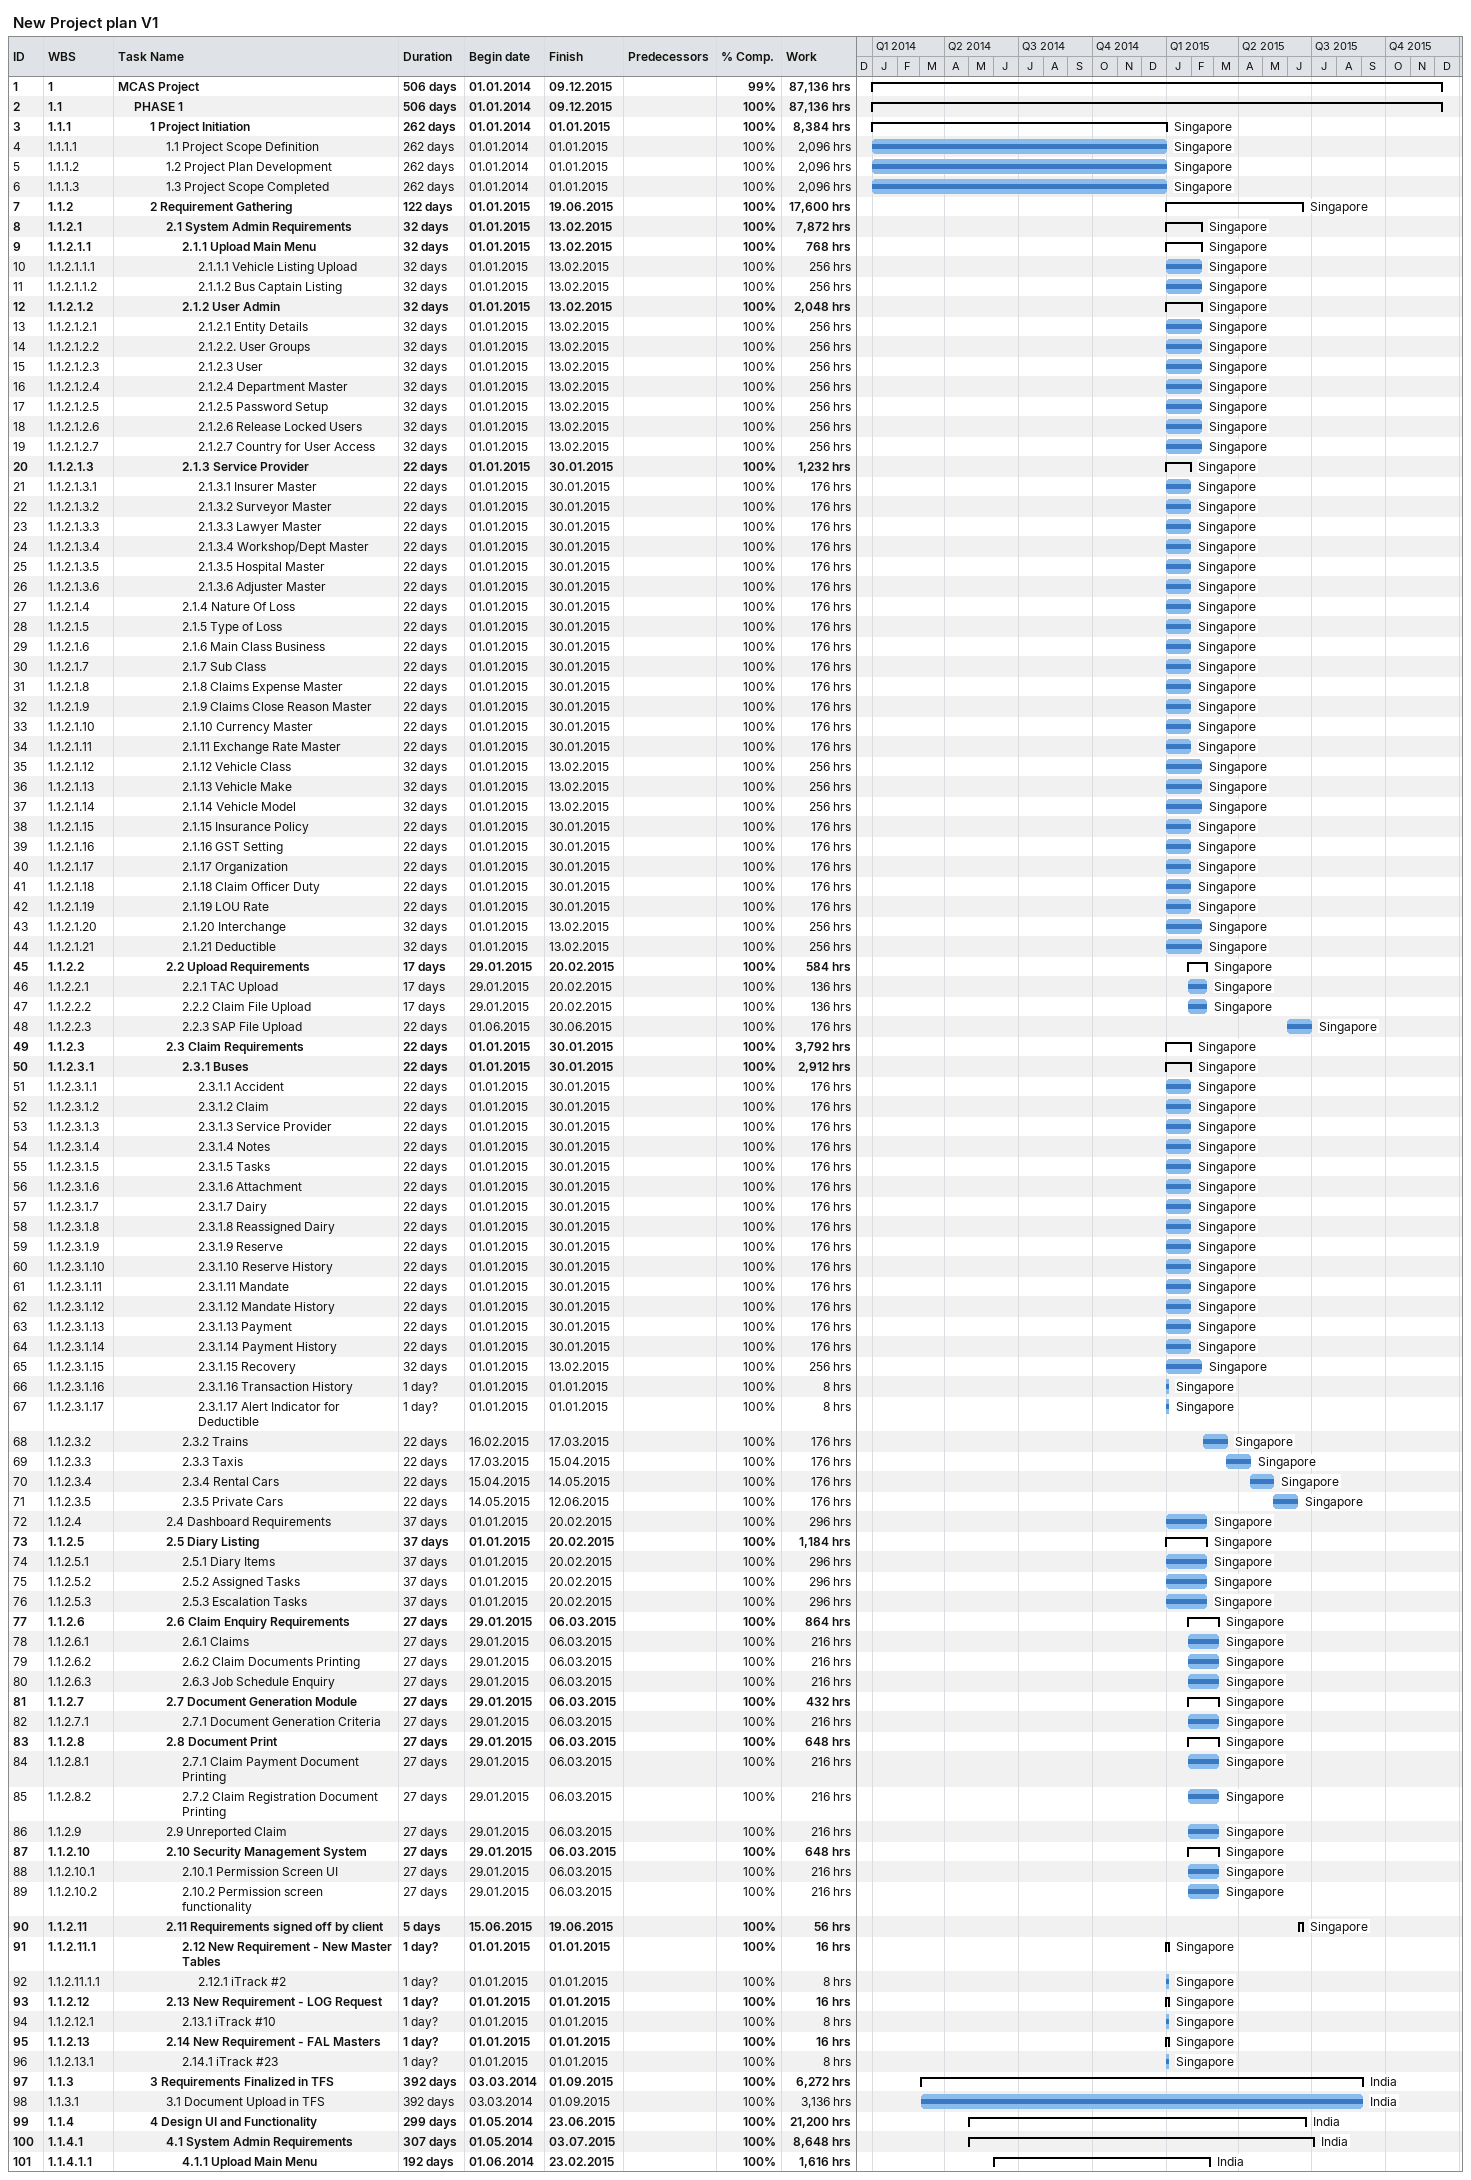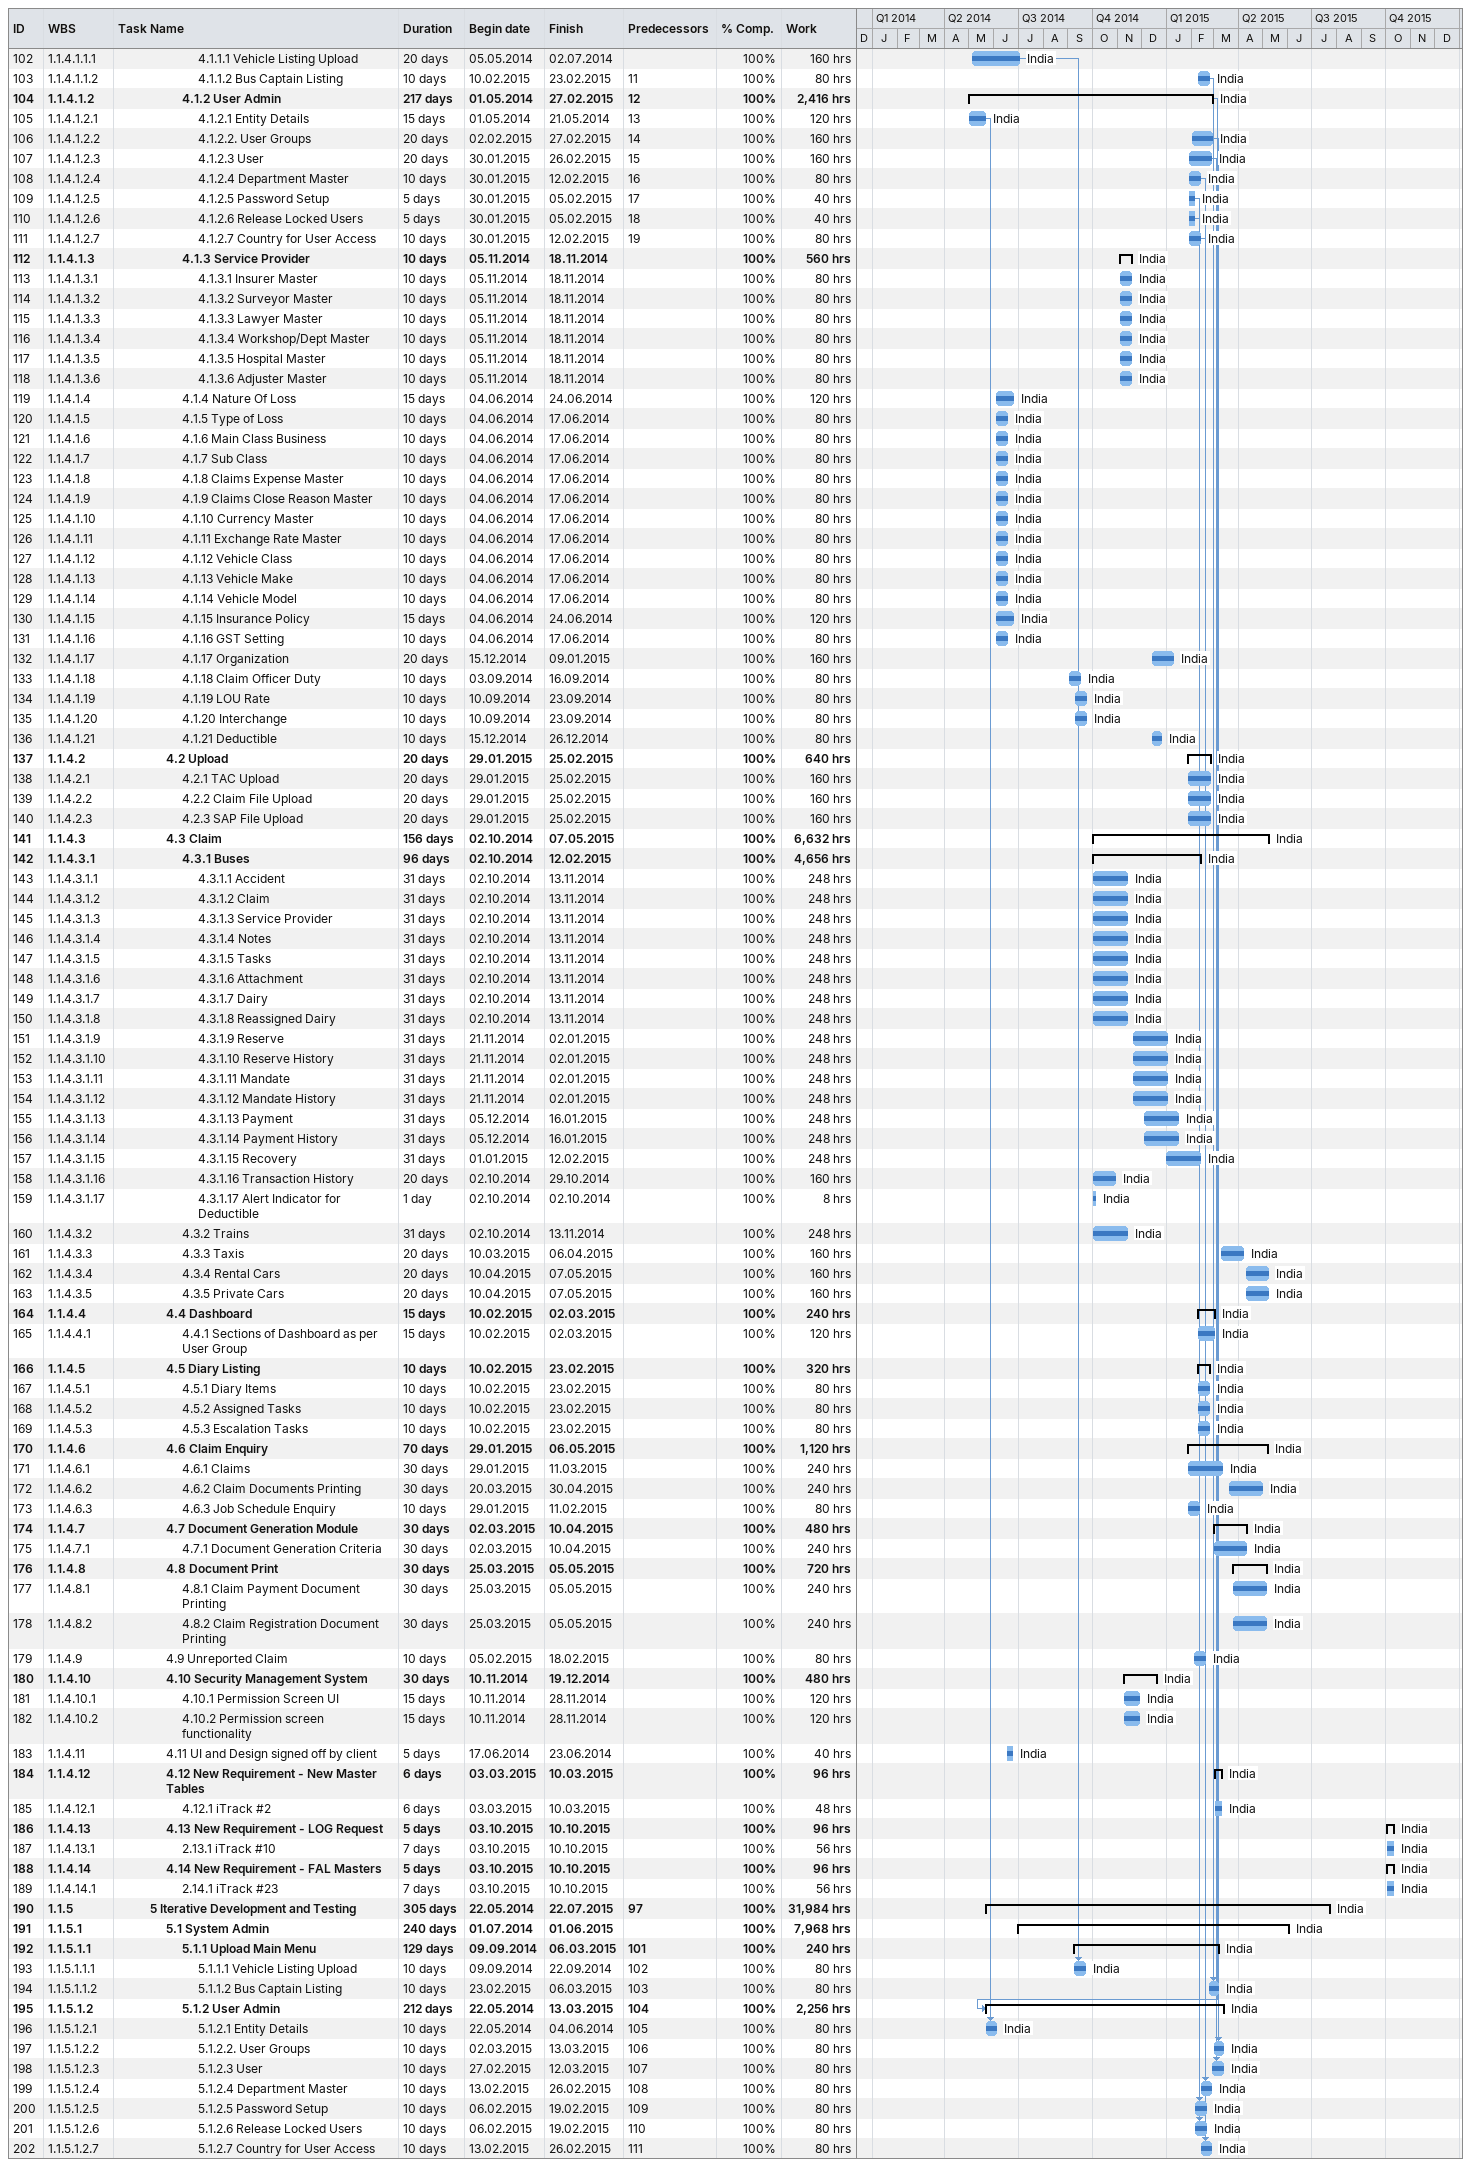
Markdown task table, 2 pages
New Project plan V1

| ID | WBS | Task | Duration | Start | Finish | Predecessors | Resources | % complete | Work (h) |
|---|---|---|---|---|---|---|---|---|---|
| 1 | 1 | **MCAS Project** | 506d | 2014-01-01 | 2015-12-09 |  |  | 99 | 87136 |
| 2 | 1.1 | **PHASE 1** | 506d | 2014-01-01 | 2015-12-09 |  |  | 100 | 87136 |
| 3 | 1.1.1 | **1 Project Initiation** | 262d | 2014-01-01 | 2015-01-01 |  | Singapore | 100 | 8384 |
| 4 | 1.1.1.1 | 1.1 Project Scope Definition | 262d | 2014-01-01 | 2015-01-01 |  | Singapore | 100 | 2096 |
| 5 | 1.1.1.2 | 1.2 Project Plan Development | 262d | 2014-01-01 | 2015-01-01 |  | Singapore | 100 | 2096 |
| 6 | 1.1.1.3 | 1.3 Project Scope Completed | 262d | 2014-01-01 | 2015-01-01 |  | Singapore | 100 | 2096 |
| 7 | 1.1.2 | **2 Requirement Gathering** | 122d | 2015-01-01 | 2015-06-19 |  | Singapore | 100 | 17600 |
| 8 | 1.1.2.1 | **2.1 System Admin Requirements** | 32d | 2015-01-01 | 2015-02-13 |  | Singapore | 100 | 7872 |
| 9 | 1.1.2.1.1 | **2.1.1 Upload Main Menu** | 32d | 2015-01-01 | 2015-02-13 |  | Singapore | 100 | 768 |
| 10 | 1.1.2.1.1.1 | 2.1.1.1 Vehicle Listing Upload | 32d | 2015-01-01 | 2015-02-13 |  | Singapore | 100 | 256 |
| 11 | 1.1.2.1.1.2 | 2.1.1.2 Bus Captain Listing | 32d | 2015-01-01 | 2015-02-13 |  | Singapore | 100 | 256 |
| 12 | 1.1.2.1.2 | **2.1.2 User Admin** | 32d | 2015-01-01 | 2015-02-13 |  | Singapore | 100 | 2048 |
| 13 | 1.1.2.1.2.1 | 2.1.2.1 Entity Details | 32d | 2015-01-01 | 2015-02-13 |  | Singapore | 100 | 256 |
| 14 | 1.1.2.1.2.2 | 2.1.2.2. User Groups | 32d | 2015-01-01 | 2015-02-13 |  | Singapore | 100 | 256 |
| 15 | 1.1.2.1.2.3 | 2.1.2.3 User | 32d | 2015-01-01 | 2015-02-13 |  | Singapore | 100 | 256 |
| 16 | 1.1.2.1.2.4 | 2.1.2.4 Department Master | 32d | 2015-01-01 | 2015-02-13 |  | Singapore | 100 | 256 |
| 17 | 1.1.2.1.2.5 | 2.1.2.5 Password Setup | 32d | 2015-01-01 | 2015-02-13 |  | Singapore | 100 | 256 |
| 18 | 1.1.2.1.2.6 | 2.1.2.6 Release Locked Users | 32d | 2015-01-01 | 2015-02-13 |  | Singapore | 100 | 256 |
| 19 | 1.1.2.1.2.7 | 2.1.2.7 Country for User Access | 32d | 2015-01-01 | 2015-02-13 |  | Singapore | 100 | 256 |
| 20 | 1.1.2.1.3 | **2.1.3 Service Provider** | 22d | 2015-01-01 | 2015-01-30 |  | Singapore | 100 | 1232 |
| 21 | 1.1.2.1.3.1 | 2.1.3.1 Insurer Master | 22d | 2015-01-01 | 2015-01-30 |  | Singapore | 100 | 176 |
| 22 | 1.1.2.1.3.2 | 2.1.3.2 Surveyor Master | 22d | 2015-01-01 | 2015-01-30 |  | Singapore | 100 | 176 |
| 23 | 1.1.2.1.3.3 | 2.1.3.3 Lawyer Master | 22d | 2015-01-01 | 2015-01-30 |  | Singapore | 100 | 176 |
| 24 | 1.1.2.1.3.4 | 2.1.3.4 Workshop/Dept Master | 22d | 2015-01-01 | 2015-01-30 |  | Singapore | 100 | 176 |
| 25 | 1.1.2.1.3.5 | 2.1.3.5 Hospital Master | 22d | 2015-01-01 | 2015-01-30 |  | Singapore | 100 | 176 |
| 26 | 1.1.2.1.3.6 | 2.1.3.6 Adjuster Master | 22d | 2015-01-01 | 2015-01-30 |  | Singapore | 100 | 176 |
| 27 | 1.1.2.1.4 | 2.1.4 Nature Of Loss | 22d | 2015-01-01 | 2015-01-30 |  | Singapore | 100 | 176 |
| 28 | 1.1.2.1.5 | 2.1.5 Type of Loss | 22d | 2015-01-01 | 2015-01-30 |  | Singapore | 100 | 176 |
| 29 | 1.1.2.1.6 | 2.1.6 Main Class Business | 22d | 2015-01-01 | 2015-01-30 |  | Singapore | 100 | 176 |
| 30 | 1.1.2.1.7 | 2.1.7 Sub Class | 22d | 2015-01-01 | 2015-01-30 |  | Singapore | 100 | 176 |
| 31 | 1.1.2.1.8 | 2.1.8 Claims Expense Master | 22d | 2015-01-01 | 2015-01-30 |  | Singapore | 100 | 176 |
| 32 | 1.1.2.1.9 | 2.1.9 Claims Close Reason Master | 22d | 2015-01-01 | 2015-01-30 |  | Singapore | 100 | 176 |
| 33 | 1.1.2.1.10 | 2.1.10 Currency Master | 22d | 2015-01-01 | 2015-01-30 |  | Singapore | 100 | 176 |
| 34 | 1.1.2.1.11 | 2.1.11 Exchange Rate Master | 22d | 2015-01-01 | 2015-01-30 |  | Singapore | 100 | 176 |
| 35 | 1.1.2.1.12 | 2.1.12 Vehicle Class | 32d | 2015-01-01 | 2015-02-13 |  | Singapore | 100 | 256 |
| 36 | 1.1.2.1.13 | 2.1.13 Vehicle Make | 32d | 2015-01-01 | 2015-02-13 |  | Singapore | 100 | 256 |
| 37 | 1.1.2.1.14 | 2.1.14 Vehicle Model | 32d | 2015-01-01 | 2015-02-13 |  | Singapore | 100 | 256 |
| 38 | 1.1.2.1.15 | 2.1.15 Insurance Policy | 22d | 2015-01-01 | 2015-01-30 |  | Singapore | 100 | 176 |
| 39 | 1.1.2.1.16 | 2.1.16 GST Setting | 22d | 2015-01-01 | 2015-01-30 |  | Singapore | 100 | 176 |
| 40 | 1.1.2.1.17 | 2.1.17 Organization | 22d | 2015-01-01 | 2015-01-30 |  | Singapore | 100 | 176 |
| 41 | 1.1.2.1.18 | 2.1.18 Claim Officer Duty | 22d | 2015-01-01 | 2015-01-30 |  | Singapore | 100 | 176 |
| 42 | 1.1.2.1.19 | 2.1.19 LOU Rate | 22d | 2015-01-01 | 2015-01-30 |  | Singapore | 100 | 176 |
| 43 | 1.1.2.1.20 | 2.1.20 Interchange | 32d | 2015-01-01 | 2015-02-13 |  | Singapore | 100 | 256 |
| 44 | 1.1.2.1.21 | 2.1.21 Deductible | 32d | 2015-01-01 | 2015-02-13 |  | Singapore | 100 | 256 |
| 45 | 1.1.2.2 | **2.2 Upload Requirements** | 17d | 2015-01-29 | 2015-02-20 |  | Singapore | 100 | 584 |
| 46 | 1.1.2.2.1 | 2.2.1 TAC Upload | 17d | 2015-01-29 | 2015-02-20 |  | Singapore | 100 | 136 |
| 47 | 1.1.2.2.2 | 2.2.2 Claim File Upload | 17d | 2015-01-29 | 2015-02-20 |  | Singapore | 100 | 136 |
| 48 | 1.1.2.2.3 | 2.2.3 SAP File Upload | 22d | 2015-06-01 | 2015-06-30 |  | Singapore | 100 | 176 |
| 49 | 1.1.2.3 | **2.3 Claim Requirements** | 22d | 2015-01-01 | 2015-01-30 |  | Singapore | 100 | 3792 |
| 50 | 1.1.2.3.1 | **2.3.1 Buses** | 22d | 2015-01-01 | 2015-01-30 |  | Singapore | 100 | 2912 |
| 51 | 1.1.2.3.1.1 | 2.3.1.1 Accident | 22d | 2015-01-01 | 2015-01-30 |  | Singapore | 100 | 176 |
| 52 | 1.1.2.3.1.2 | 2.3.1.2 Claim | 22d | 2015-01-01 | 2015-01-30 |  | Singapore | 100 | 176 |
| 53 | 1.1.2.3.1.3 | 2.3.1.3 Service Provider | 22d | 2015-01-01 | 2015-01-30 |  | Singapore | 100 | 176 |
| 54 | 1.1.2.3.1.4 | 2.3.1.4 Notes | 22d | 2015-01-01 | 2015-01-30 |  | Singapore | 100 | 176 |
| 55 | 1.1.2.3.1.5 | 2.3.1.5 Tasks | 22d | 2015-01-01 | 2015-01-30 |  | Singapore | 100 | 176 |
| 56 | 1.1.2.3.1.6 | 2.3.1.6 Attachment | 22d | 2015-01-01 | 2015-01-30 |  | Singapore | 100 | 176 |
| 57 | 1.1.2.3.1.7 | 2.3.1.7 Dairy | 22d | 2015-01-01 | 2015-01-30 |  | Singapore | 100 | 176 |
| 58 | 1.1.2.3.1.8 | 2.3.1.8 Reassigned Dairy | 22d | 2015-01-01 | 2015-01-30 |  | Singapore | 100 | 176 |
| 59 | 1.1.2.3.1.9 | 2.3.1.9 Reserve | 22d | 2015-01-01 | 2015-01-30 |  | Singapore | 100 | 176 |
| 60 | 1.1.2.3.1.10 | 2.3.1.10 Reserve History | 22d | 2015-01-01 | 2015-01-30 |  | Singapore | 100 | 176 |
| 61 | 1.1.2.3.1.11 | 2.3.1.11 Mandate | 22d | 2015-01-01 | 2015-01-30 |  | Singapore | 100 | 176 |
| 62 | 1.1.2.3.1.12 | 2.3.1.12 Mandate History | 22d | 2015-01-01 | 2015-01-30 |  | Singapore | 100 | 176 |
| 63 | 1.1.2.3.1.13 | 2.3.1.13 Payment | 22d | 2015-01-01 | 2015-01-30 |  | Singapore | 100 | 176 |
| 64 | 1.1.2.3.1.14 | 2.3.1.14 Payment History | 22d | 2015-01-01 | 2015-01-30 |  | Singapore | 100 | 176 |
| 65 | 1.1.2.3.1.15 | 2.3.1.15 Recovery | 32d | 2015-01-01 | 2015-02-13 |  | Singapore | 100 | 256 |
| 66 | 1.1.2.3.1.16 | 2.3.1.16 Transaction History | 1d? | 2015-01-01 | 2015-01-01 |  | Singapore | 100 | 8 |
| 67 | 1.1.2.3.1.17 | 2.3.1.17 Alert Indicator for Deductible | 1d? | 2015-01-01 | 2015-01-01 |  | Singapore | 100 | 8 |
| 68 | 1.1.2.3.2 | 2.3.2 Trains | 22d | 2015-02-16 | 2015-03-17 |  | Singapore | 100 | 176 |
| 69 | 1.1.2.3.3 | 2.3.3 Taxis | 22d | 2015-03-17 | 2015-04-15 |  | Singapore | 100 | 176 |
| 70 | 1.1.2.3.4 | 2.3.4 Rental Cars | 22d | 2015-04-15 | 2015-05-14 |  | Singapore | 100 | 176 |
| 71 | 1.1.2.3.5 | 2.3.5 Private Cars | 22d | 2015-05-14 | 2015-06-12 |  | Singapore | 100 | 176 |
| 72 | 1.1.2.4 | 2.4 Dashboard Requirements | 37d | 2015-01-01 | 2015-02-20 |  | Singapore | 100 | 296 |
| 73 | 1.1.2.5 | **2.5 Diary Listing** | 37d | 2015-01-01 | 2015-02-20 |  | Singapore | 100 | 1184 |
| 74 | 1.1.2.5.1 | 2.5.1 Diary Items | 37d | 2015-01-01 | 2015-02-20 |  | Singapore | 100 | 296 |
| 75 | 1.1.2.5.2 | 2.5.2 Assigned Tasks | 37d | 2015-01-01 | 2015-02-20 |  | Singapore | 100 | 296 |
| 76 | 1.1.2.5.3 | 2.5.3 Escalation Tasks | 37d | 2015-01-01 | 2015-02-20 |  | Singapore | 100 | 296 |
| 77 | 1.1.2.6 | **2.6 Claim Enquiry Requirements** | 27d | 2015-01-29 | 2015-03-06 |  | Singapore | 100 | 864 |
| 78 | 1.1.2.6.1 | 2.6.1 Claims | 27d | 2015-01-29 | 2015-03-06 |  | Singapore | 100 | 216 |
| 79 | 1.1.2.6.2 | 2.6.2 Claim Documents Printing | 27d | 2015-01-29 | 2015-03-06 |  | Singapore | 100 | 216 |
| 80 | 1.1.2.6.3 | 2.6.3 Job Schedule Enquiry | 27d | 2015-01-29 | 2015-03-06 |  | Singapore | 100 | 216 |
| 81 | 1.1.2.7 | **2.7 Document Generation Module** | 27d | 2015-01-29 | 2015-03-06 |  | Singapore | 100 | 432 |
| 82 | 1.1.2.7.1 | 2.7.1 Document Generation Criteria | 27d | 2015-01-29 | 2015-03-06 |  | Singapore | 100 | 216 |
| 83 | 1.1.2.8 | **2.8 Document Print** | 27d | 2015-01-29 | 2015-03-06 |  | Singapore | 100 | 648 |
| 84 | 1.1.2.8.1 | 2.7.1 Claim Payment Document Printing | 27d | 2015-01-29 | 2015-03-06 |  | Singapore | 100 | 216 |
| 85 | 1.1.2.8.2 | 2.7.2 Claim Registration Document Printing | 27d | 2015-01-29 | 2015-03-06 |  | Singapore | 100 | 216 |
| 86 | 1.1.2.9 | 2.9 Unreported Claim | 27d | 2015-01-29 | 2015-03-06 |  | Singapore | 100 | 216 |
| 87 | 1.1.2.10 | **2.10 Security Management System** | 27d | 2015-01-29 | 2015-03-06 |  | Singapore | 100 | 648 |
| 88 | 1.1.2.10.1 | 2.10.1 Permission Screen UI | 27d | 2015-01-29 | 2015-03-06 |  | Singapore | 100 | 216 |
| 89 | 1.1.2.10.2 | 2.10.2 Permission screen functionality | 27d | 2015-01-29 | 2015-03-06 |  | Singapore | 100 | 216 |
| 90 | 1.1.2.11 | **2.11 Requirements signed off by client** | 5d | 2015-06-15 | 2015-06-19 |  | Singapore | 100 | 56 |
| 91 | 1.1.2.11.1 | **2.12 New Requirement - New Master Tables** | 1d? | 2015-01-01 | 2015-01-01 |  | Singapore | 100 | 16 |
| 92 | 1.1.2.11.1.1 | 2.12.1 iTrack #2 | 1d? | 2015-01-01 | 2015-01-01 |  | Singapore | 100 | 8 |
| 93 | 1.1.2.12 | **2.13 New Requirement - LOG Request** | 1d? | 2015-01-01 | 2015-01-01 |  | Singapore | 100 | 16 |
| 94 | 1.1.2.12.1 | 2.13.1 iTrack #10 | 1d? | 2015-01-01 | 2015-01-01 |  | Singapore | 100 | 8 |
| 95 | 1.1.2.13 | **2.14 New Requirement - FAL Masters** | 1d? | 2015-01-01 | 2015-01-01 |  | Singapore | 100 | 16 |
| 96 | 1.1.2.13.1 | 2.14.1 iTrack #23 | 1d? | 2015-01-01 | 2015-01-01 |  | Singapore | 100 | 8 |
| 97 | 1.1.3 | **3 Requirements Finalized in TFS** | 392d | 2014-03-03 | 2015-09-01 |  | India | 100 | 6272 |
| 98 | 1.1.3.1 | 3.1 Document Upload in TFS | 392d | 2014-03-03 | 2015-09-01 |  | India | 100 | 3136 |
| 99 | 1.1.4 | **4 Design UI and Functionality** | 299d | 2014-05-01 | 2015-06-23 |  | India | 100 | 21200 |
| 100 | 1.1.4.1 | **4.1 System Admin Requirements** | 307d | 2014-05-01 | 2015-07-03 |  | India | 100 | 8648 |
| 101 | 1.1.4.1.1 | **4.1.1 Upload Main Menu** | 192d | 2014-06-01 | 2015-02-23 |  | India | 100 | 1616 |
| 102 | 1.1.4.1.1.1 | 4.1.1.1 Vehicle Listing Upload | 20d | 2014-05-05 | 2014-07-02 |  | India | 100 | 160 |
| 103 | 1.1.4.1.1.2 | 4.1.1.2 Bus Captain Listing | 10d | 2015-02-10 | 2015-02-23 | 11 | India | 100 | 80 |
| 104 | 1.1.4.1.2 | **4.1.2 User Admin** | 217d | 2014-05-01 | 2015-02-27 | 12 | India | 100 | 2416 |
| 105 | 1.1.4.1.2.1 | 4.1.2.1 Entity Details | 15d | 2014-05-01 | 2014-05-21 | 13 | India | 100 | 120 |
| 106 | 1.1.4.1.2.2 | 4.1.2.2. User Groups | 20d | 2015-02-02 | 2015-02-27 | 14 | India | 100 | 160 |
| 107 | 1.1.4.1.2.3 | 4.1.2.3 User | 20d | 2015-01-30 | 2015-02-26 | 15 | India | 100 | 160 |
| 108 | 1.1.4.1.2.4 | 4.1.2.4 Department Master | 10d | 2015-01-30 | 2015-02-12 | 16 | India | 100 | 80 |
| 109 | 1.1.4.1.2.5 | 4.1.2.5 Password Setup | 5d | 2015-01-30 | 2015-02-05 | 17 | India | 100 | 40 |
| 110 | 1.1.4.1.2.6 | 4.1.2.6 Release Locked Users | 5d | 2015-01-30 | 2015-02-05 | 18 | India | 100 | 40 |
| 111 | 1.1.4.1.2.7 | 4.1.2.7 Country for User Access | 10d | 2015-01-30 | 2015-02-12 | 19 | India | 100 | 80 |
| 112 | 1.1.4.1.3 | **4.1.3 Service Provider** | 10d | 2014-11-05 | 2014-11-18 |  | India | 100 | 560 |
| 113 | 1.1.4.1.3.1 | 4.1.3.1 Insurer Master | 10d | 2014-11-05 | 2014-11-18 |  | India | 100 | 80 |
| 114 | 1.1.4.1.3.2 | 4.1.3.2 Surveyor Master | 10d | 2014-11-05 | 2014-11-18 |  | India | 100 | 80 |
| 115 | 1.1.4.1.3.3 | 4.1.3.3 Lawyer Master | 10d | 2014-11-05 | 2014-11-18 |  | India | 100 | 80 |
| 116 | 1.1.4.1.3.4 | 4.1.3.4 Workshop/Dept Master | 10d | 2014-11-05 | 2014-11-18 |  | India | 100 | 80 |
| 117 | 1.1.4.1.3.5 | 4.1.3.5 Hospital Master | 10d | 2014-11-05 | 2014-11-18 |  | India | 100 | 80 |
| 118 | 1.1.4.1.3.6 | 4.1.3.6 Adjuster Master | 10d | 2014-11-05 | 2014-11-18 |  | India | 100 | 80 |
| 119 | 1.1.4.1.4 | 4.1.4 Nature Of Loss | 15d | 2014-06-04 | 2014-06-24 |  | India | 100 | 120 |
| 120 | 1.1.4.1.5 | 4.1.5 Type of Loss | 10d | 2014-06-04 | 2014-06-17 |  | India | 100 | 80 |
| 121 | 1.1.4.1.6 | 4.1.6 Main Class Business | 10d | 2014-06-04 | 2014-06-17 |  | India | 100 | 80 |
| 122 | 1.1.4.1.7 | 4.1.7 Sub Class | 10d | 2014-06-04 | 2014-06-17 |  | India | 100 | 80 |
| 123 | 1.1.4.1.8 | 4.1.8 Claims Expense Master | 10d | 2014-06-04 | 2014-06-17 |  | India | 100 | 80 |
| 124 | 1.1.4.1.9 | 4.1.9 Claims Close Reason Master | 10d | 2014-06-04 | 2014-06-17 |  | India | 100 | 80 |
| 125 | 1.1.4.1.10 | 4.1.10 Currency Master | 10d | 2014-06-04 | 2014-06-17 |  | India | 100 | 80 |
| 126 | 1.1.4.1.11 | 4.1.11 Exchange Rate Master | 10d | 2014-06-04 | 2014-06-17 |  | India | 100 | 80 |
| 127 | 1.1.4.1.12 | 4.1.12 Vehicle Class | 10d | 2014-06-04 | 2014-06-17 |  | India | 100 | 80 |
| 128 | 1.1.4.1.13 | 4.1.13 Vehicle Make | 10d | 2014-06-04 | 2014-06-17 |  | India | 100 | 80 |
| 129 | 1.1.4.1.14 | 4.1.14 Vehicle Model | 10d | 2014-06-04 | 2014-06-17 |  | India | 100 | 80 |
| 130 | 1.1.4.1.15 | 4.1.15 Insurance Policy | 15d | 2014-06-04 | 2014-06-24 |  | India | 100 | 120 |
| 131 | 1.1.4.1.16 | 4.1.16 GST Setting | 10d | 2014-06-04 | 2014-06-17 |  | India | 100 | 80 |
| 132 | 1.1.4.1.17 | 4.1.17 Organization | 20d | 2014-12-15 | 2015-01-09 |  | India | 100 | 160 |
| 133 | 1.1.4.1.18 | 4.1.18 Claim Officer Duty | 10d | 2014-09-03 | 2014-09-16 |  | India | 100 | 80 |
| 134 | 1.1.4.1.19 | 4.1.19 LOU Rate | 10d | 2014-09-10 | 2014-09-23 |  | India | 100 | 80 |
| 135 | 1.1.4.1.20 | 4.1.20 Interchange | 10d | 2014-09-10 | 2014-09-23 |  | India | 100 | 80 |
| 136 | 1.1.4.1.21 | 4.1.21 Deductible | 10d | 2014-12-15 | 2014-12-26 |  | India | 100 | 80 |
| 137 | 1.1.4.2 | **4.2 Upload** | 20d | 2015-01-29 | 2015-02-25 |  | India | 100 | 640 |
| 138 | 1.1.4.2.1 | 4.2.1 TAC Upload | 20d | 2015-01-29 | 2015-02-25 |  | India | 100 | 160 |
| 139 | 1.1.4.2.2 | 4.2.2 Claim File Upload | 20d | 2015-01-29 | 2015-02-25 |  | India | 100 | 160 |
| 140 | 1.1.4.2.3 | 4.2.3 SAP File Upload | 20d | 2015-01-29 | 2015-02-25 |  | India | 100 | 160 |
| 141 | 1.1.4.3 | **4.3 Claim** | 156d | 2014-10-02 | 2015-05-07 |  | India | 100 | 6632 |
| 142 | 1.1.4.3.1 | **4.3.1 Buses** | 96d | 2014-10-02 | 2015-02-12 |  | India | 100 | 4656 |
| 143 | 1.1.4.3.1.1 | 4.3.1.1 Accident | 31d | 2014-10-02 | 2014-11-13 |  | India | 100 | 248 |
| 144 | 1.1.4.3.1.2 | 4.3.1.2 Claim | 31d | 2014-10-02 | 2014-11-13 |  | India | 100 | 248 |
| 145 | 1.1.4.3.1.3 | 4.3.1.3 Service Provider | 31d | 2014-10-02 | 2014-11-13 |  | India | 100 | 248 |
| 146 | 1.1.4.3.1.4 | 4.3.1.4 Notes | 31d | 2014-10-02 | 2014-11-13 |  | India | 100 | 248 |
| 147 | 1.1.4.3.1.5 | 4.3.1.5 Tasks | 31d | 2014-10-02 | 2014-11-13 |  | India | 100 | 248 |
| 148 | 1.1.4.3.1.6 | 4.3.1.6 Attachment | 31d | 2014-10-02 | 2014-11-13 |  | India | 100 | 248 |
| 149 | 1.1.4.3.1.7 | 4.3.1.7 Dairy | 31d | 2014-10-02 | 2014-11-13 |  | India | 100 | 248 |
| 150 | 1.1.4.3.1.8 | 4.3.1.8 Reassigned Dairy | 31d | 2014-10-02 | 2014-11-13 |  | India | 100 | 248 |
| 151 | 1.1.4.3.1.9 | 4.3.1.9 Reserve | 31d | 2014-11-21 | 2015-01-02 |  | India | 100 | 248 |
| 152 | 1.1.4.3.1.10 | 4.3.1.10 Reserve History | 31d | 2014-11-21 | 2015-01-02 |  | India | 100 | 248 |
| 153 | 1.1.4.3.1.11 | 4.3.1.11 Mandate | 31d | 2014-11-21 | 2015-01-02 |  | India | 100 | 248 |
| 154 | 1.1.4.3.1.12 | 4.3.1.12 Mandate History | 31d | 2014-11-21 | 2015-01-02 |  | India | 100 | 248 |
| 155 | 1.1.4.3.1.13 | 4.3.1.13 Payment | 31d | 2014-12-05 | 2015-01-16 |  | India | 100 | 248 |
| 156 | 1.1.4.3.1.14 | 4.3.1.14 Payment History | 31d | 2014-12-05 | 2015-01-16 |  | India | 100 | 248 |
| 157 | 1.1.4.3.1.15 | 4.3.1.15 Recovery | 31d | 2015-01-01 | 2015-02-12 |  | India | 100 | 248 |
| 158 | 1.1.4.3.1.16 | 4.3.1.16 Transaction History | 20d | 2014-10-02 | 2014-10-29 |  | India | 100 | 160 |
| 159 | 1.1.4.3.1.17 | 4.3.1.17 Alert Indicator for Deductible | 1d | 2014-10-02 | 2014-10-02 |  | India | 100 | 8 |
| 160 | 1.1.4.3.2 | 4.3.2 Trains | 31d | 2014-10-02 | 2014-11-13 |  | India | 100 | 248 |
| 161 | 1.1.4.3.3 | 4.3.3 Taxis | 20d | 2015-03-10 | 2015-04-06 |  | India | 100 | 160 |
| 162 | 1.1.4.3.4 | 4.3.4 Rental Cars | 20d | 2015-04-10 | 2015-05-07 |  | India | 100 | 160 |
| 163 | 1.1.4.3.5 | 4.3.5 Private Cars | 20d | 2015-04-10 | 2015-05-07 |  | India | 100 | 160 |
| 164 | 1.1.4.4 | **4.4 Dashboard** | 15d | 2015-02-10 | 2015-03-02 |  | India | 100 | 240 |
| 165 | 1.1.4.4.1 | 4.4.1 Sections of Dashboard as per User Group | 15d | 2015-02-10 | 2015-03-02 |  | India | 100 | 120 |
| 166 | 1.1.4.5 | **4.5 Diary Listing** | 10d | 2015-02-10 | 2015-02-23 |  | India | 100 | 320 |
| 167 | 1.1.4.5.1 | 4.5.1 Diary Items | 10d | 2015-02-10 | 2015-02-23 |  | India | 100 | 80 |
| 168 | 1.1.4.5.2 | 4.5.2 Assigned Tasks | 10d | 2015-02-10 | 2015-02-23 |  | India | 100 | 80 |
| 169 | 1.1.4.5.3 | 4.5.3 Escalation Tasks | 10d | 2015-02-10 | 2015-02-23 |  | India | 100 | 80 |
| 170 | 1.1.4.6 | **4.6 Claim Enquiry** | 70d | 2015-01-29 | 2015-05-06 |  | India | 100 | 1120 |
| 171 | 1.1.4.6.1 | 4.6.1 Claims | 30d | 2015-01-29 | 2015-03-11 |  | India | 100 | 240 |
| 172 | 1.1.4.6.2 | 4.6.2 Claim Documents Printing | 30d | 2015-03-20 | 2015-04-30 |  | India | 100 | 240 |
| 173 | 1.1.4.6.3 | 4.6.3 Job Schedule Enquiry | 10d | 2015-01-29 | 2015-02-11 |  | India | 100 | 80 |
| 174 | 1.1.4.7 | **4.7 Document Generation Module** | 30d | 2015-03-02 | 2015-04-10 |  | India | 100 | 480 |
| 175 | 1.1.4.7.1 | 4.7.1 Document Generation Criteria | 30d | 2015-03-02 | 2015-04-10 |  | India | 100 | 240 |
| 176 | 1.1.4.8 | **4.8 Document Print** | 30d | 2015-03-25 | 2015-05-05 |  | India | 100 | 720 |
| 177 | 1.1.4.8.1 | 4.8.1 Claim Payment Document Printing | 30d | 2015-03-25 | 2015-05-05 |  | India | 100 | 240 |
| 178 | 1.1.4.8.2 | 4.8.2 Claim Registration Document Printing | 30d | 2015-03-25 | 2015-05-05 |  | India | 100 | 240 |
| 179 | 1.1.4.9 | 4.9 Unreported Claim | 10d | 2015-02-05 | 2015-02-18 |  | India | 100 | 80 |
| 180 | 1.1.4.10 | **4.10 Security Management System** | 30d | 2014-11-10 | 2014-12-19 |  | India | 100 | 480 |
| 181 | 1.1.4.10.1 | 4.10.1 Permission Screen UI | 15d | 2014-11-10 | 2014-11-28 |  | India | 100 | 120 |
| 182 | 1.1.4.10.2 | 4.10.2 Permission screen functionality | 15d | 2014-11-10 | 2014-11-28 |  | India | 100 | 120 |
| 183 | 1.1.4.11 | 4.11 UI and Design signed off by client | 5d | 2014-06-17 | 2014-06-23 |  | India | 100 | 40 |
| 184 | 1.1.4.12 | **4.12 New Requirement - New Master Tables** | 6d | 2015-03-03 | 2015-03-10 |  | India | 100 | 96 |
| 185 | 1.1.4.12.1 | 4.12.1 iTrack #2 | 6d | 2015-03-03 | 2015-03-10 |  | India | 100 | 48 |
| 186 | 1.1.4.13 | **4.13 New Requirement - LOG Request** | 5d | 2015-10-03 | 2015-10-10 |  | India | 100 | 96 |
| 187 | 1.1.4.13.1 | 2.13.1 iTrack #10 | 7d | 2015-10-03 | 2015-10-10 |  | India | 100 | 56 |
| 188 | 1.1.4.14 | **4.14 New Requirement - FAL Masters** | 5d | 2015-10-03 | 2015-10-10 |  | India | 100 | 96 |
| 189 | 1.1.4.14.1 | 2.14.1 iTrack #23 | 7d | 2015-10-03 | 2015-10-10 |  | India | 100 | 56 |
| 190 | 1.1.5 | **5 Iterative Development and Testing** | 305d | 2014-05-22 | 2015-07-22 | 97 | India | 100 | 31984 |
| 191 | 1.1.5.1 | **5.1 System Admin** | 240d | 2014-07-01 | 2015-06-01 |  | India | 100 | 7968 |
| 192 | 1.1.5.1.1 | **5.1.1 Upload Main Menu** | 129d | 2014-09-09 | 2015-03-06 | 101 | India | 100 | 240 |
| 193 | 1.1.5.1.1.1 | 5.1.1.1 Vehicle Listing Upload | 10d | 2014-09-09 | 2014-09-22 | 102 | India | 100 | 80 |
| 194 | 1.1.5.1.1.2 | 5.1.1.2 Bus Captain Listing | 10d | 2015-02-23 | 2015-03-06 | 103 | India | 100 | 80 |
| 195 | 1.1.5.1.2 | **5.1.2 User Admin** | 212d | 2014-05-22 | 2015-03-13 | 104 | India | 100 | 2256 |
| 196 | 1.1.5.1.2.1 | 5.1.2.1 Entity Details | 10d | 2014-05-22 | 2014-06-04 | 105 | India | 100 | 80 |
| 197 | 1.1.5.1.2.2 | 5.1.2.2. User Groups | 10d | 2015-03-02 | 2015-03-13 | 106 | India | 100 | 80 |
| 198 | 1.1.5.1.2.3 | 5.1.2.3 User | 10d | 2015-02-27 | 2015-03-12 | 107 | India | 100 | 80 |
| 199 | 1.1.5.1.2.4 | 5.1.2.4 Department Master | 10d | 2015-02-13 | 2015-02-26 | 108 | India | 100 | 80 |
| 200 | 1.1.5.1.2.5 | 5.1.2.5 Password Setup | 10d | 2015-02-06 | 2015-02-19 | 109 | India | 100 | 80 |
| 201 | 1.1.5.1.2.6 | 5.1.2.6 Release Locked Users | 10d | 2015-02-06 | 2015-02-19 | 110 | India | 100 | 80 |
| 202 | 1.1.5.1.2.7 | 5.1.2.7 Country for User Access | 10d | 2015-02-13 | 2015-02-26 | 111 | India | 100 | 80 |
